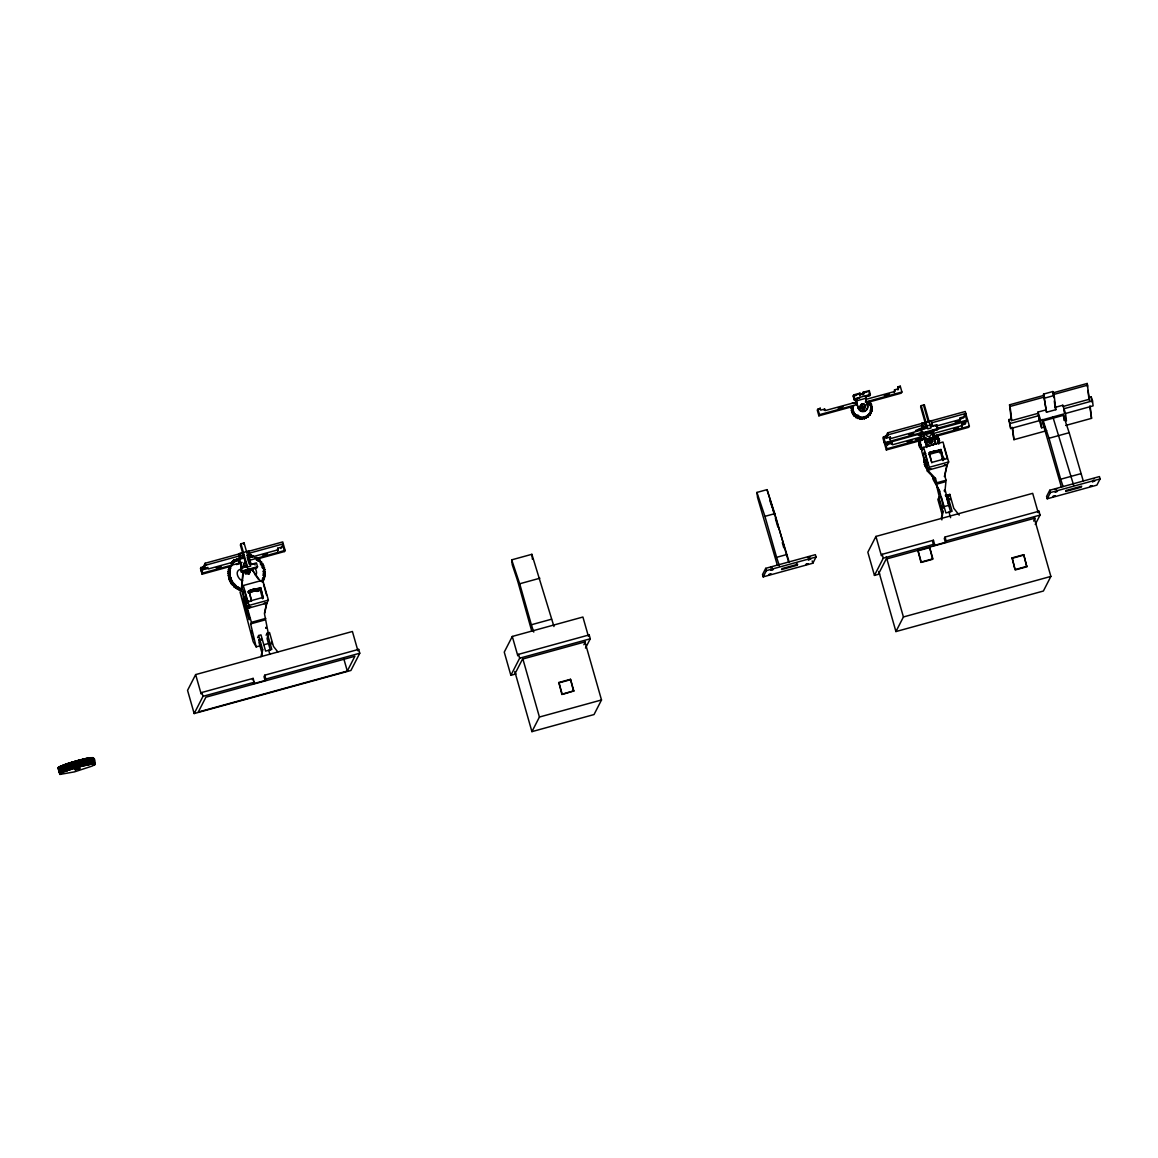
<?xml version="1.0" encoding="UTF-8"?>
<svg xmlns="http://www.w3.org/2000/svg" width="1158" height="1158" viewBox="0 0 1158 1158"><rect width="100%" height="100%" fill="white"/><g stroke="black" fill="none" stroke-linecap="round" stroke-linejoin="round"><path stroke-width="1.5" d="M251.474 555.029C251.72 557.49 253.559 555.551 254.224 556.984M258.77 591.101L257.713 591.159M945.261 481.786L935.954 484.348L936.75 482.785L935.49 478.355L927.746 470.278L947.143 464.937L944.798 475.808L946.057 480.237L945.116 489.733L948.865 505.322L943.437 506.813L939.674 491.224L931.987 475.721M871.887 406.878C869.484 403.867 873.725 411.524 868.905 413.999C870.555 413.478 866.806 417.502 865.012 416.808C865.518 418.429 863.897 418.255 863.781 416.866C862.638 416.822 862.088 420.976 862.232 418.154C861.06 415.36 859.583 421.729 859.424 416.663C857.803 420.947 858.281 415.129 856.24 417.72C856.428 415.302 856.37 414.448 854.17 416.084C857.369 411.698 850.638 416.229 853.953 412.682C852.78 411.987 852.592 411.553 852.968 410.25C851.376 409.527 853.084 403.881 852.36 407.92C851.593 408.6 851.637 413.927 853.88 411.959M857.745 418.472L858.295 416.243L854.503 416.417M229.617 572.993C229.472 569.229 229.241 566.494 232.15 564.409M265.283 573.297L263.329 574.961L265.283 573.297C262.533 571.791 266.311 567.319 262.186 567.434L262.591 566.653C263.59 565.582 262.504 563.512 261.057 563.685C262.055 563.642 258.596 557.215 256.743 560.226M871.091 409.179L870.309 410.598L871.988 408.238M922.246 450.448C921.406 448.233 919.944 447.263 919.698 445.164C918.873 444.484 920.017 438.028 920.089 441.907M933.247 436.233C939.254 434.626 939.008 441.56 938.747 444.151M866.951 417.169C865.388 416.88 863.39 420.195 863.781 416.866M83.246 765.829L81.407 759.72L83.318 759.112L84.997 765.424L81.393 766.35L79.497 760.039L67.236 763.672L68.872 770.084L67.28 770.461L65.514 764.28L67.526 763.759L68.843 768.391M242.673 588.944C240.69 591.825 238.809 588.64 237.245 588.192C237.028 586.831 234.784 589.06 235.494 586.151C231.904 588.901 236.811 582.184 233.048 584.66C231.195 586.845 235.407 580.737 231.759 582.995L231.354 583.777L231.759 582.995M238.953 590.117L239.532 587.772L237.52 589.393M93.349 758.027L95.115 764.222C92.293 766.567 97.243 760.285 93.219 757.795L92.307 758.027M95.115 764.222L93.393 764.352L94.739 763.889L92.857 757.694L91.931 757.94L93.697 764.121L94.739 763.889M260.941 645.571L256.164 646.888L253.182 641.749L240.01 591.97L249.216 619.733L249.752 618.676L241.385 589.292L242.833 573.239A4.849 4.806 27.2 0 1 242.659 571.748M241.761 588.553L243.137 572.66A4.849 4.806 27.2 0 1 242.948 571.169M256.844 591.173C257.641 586.99 255.455 592.317 255.035 588.843M258.104 590.768C259.696 588.829 256.425 592.375 257.163 589.219M937.531 452.242C937.734 449.014 935.49 454.211 935.432 450.969M240.907 590.884L241.313 588.525L240.082 589.625M230.037 571.705L229.631 572.486L228.155 571.878L228.604 570.605M263.677 574.686L265.11 575.381L263.677 576.829L264.632 576.655L263.271 575.468L263.72 574.18M863.376 417.647L862.449 419.167M260.926 656.702L262.62 649.435L258.654 635.51L260.984 634.874L265.602 651.114L271.812 649.406L267.194 633.165L269.524 632.514L273.491 646.439L277.833 651.925M261.795 656.325L262.62 649.435M941.208 518.552L942.901 511.271L938.935 497.347L941.266 496.71L945.898 512.951L952.108 511.257L947.476 495.002L949.806 494.365L953.772 508.29L959.2 515.136M941.874 519.899L942.901 511.271M244.874 599.12C242.181 603.752 245.93 594.676 243.817 598.107M244.222 597.325L244.512 599.004M924.041 460.421C925.445 457.815 923.273 460.363 924.793 460.841M924.504 459.176L924.287 460.594M228.213 571.372L230.239 569.808M860.061 416.837L859.627 418.212M237.086 589.147L237.853 586.831L235.754 588.264M229.849 570.576L228.444 569.808L228.951 568.535M264.458 613.19L266.456 603.868L268.395 600.105L262.721 580.187L243.31 585.514L242.051 587.975M256.569 559.357L256.786 558.417M257.148 559.444L257.192 557.635M870.686 411.047C869.875 412.74 872.206 411.481 871.757 410.323M863.115 417.575L862.377 418.429M255.267 557.519L255.542 558.359L256.772 557.36M228.56 569.316L230.138 569.2L230.674 567.941M263.908 576.858C264.111 578.276 262.996 579.391 262.548 580.563C263.04 579.869 263.59 578.58 263.503 577.625L264.082 576.062M235.349 587.96L236.275 585.702L234.119 586.932M860.018 417.112L861.986 419.196M230.268 568.708L228.98 567.796L230.109 567.29M858.758 417.995L859.424 416.663M868.167 403.042L869.238 401.146L868.587 403.549L870.367 402.304L869.369 404.692M936.301 436.059L936.692 435.278M258.856 558.909L257.843 561.138L258.524 559.821M934.709 450.94L934.419 452.054L933.334 451.027M930.424 452.257L929.686 452.3M247.349 606.141L246.061 605.938M245.93 606.213L246.451 605.156M926.805 468.353C926.675 467.152 925.184 464.228 925.054 466.24M250.982 554.914L250.171 556.274L249.636 555.565M869.658 412.653C868.428 414.057 871.554 414.13 871.294 412.538M927.862 439.779L927.862 439.779A2.504 2.49 27.1 0 0 929.005 442.863M57.914 767.884L59.492 767.291L58.132 767.609L59.898 773.79L61.258 773.486L59.854 774.398L57.943 767.826L59.348 767.537L57.9 768.058L59.579 768.058M251.04 564.264A4.849 4.806 27.1 0 0 250.881 563.526L248.941 556.68L249.867 554.856L248.767 550.991L239.46 553.553L238.591 560.646L208.324 568.969L207.875 567.42L203.924 568.52L203.374 566.58L200.45 568.39L202.1 574.194L231.687 566.059M201.159 571.039L205.14 563.251L243.093 552.815M203.301 569.852L205.704 565.176L205.14 563.251M202.1 574.194L202.693 573.022L201.043 567.217M230.963 563.57L231.368 562.802C232.425 563.555 234.654 560.79 233.641 559.922L233.424 562.325L233.294 560.776L240.068 558.909M240.951 543.797L247.566 567L250.664 566.146L244.063 542.943L240.951 543.797L240.357 544.955L246.495 566.508M228.98 567.796L229.53 566.537M233.192 562.802L232.787 563.584L232.28 561.5M231.875 562.281L232.584 561.109M228.444 569.808L228.85 569.027M230.92 566.913L230.818 565.77M233.598 560.356L234.003 559.575M229.733 568.404L230.138 567.623M232.396 563.106L232.787 562.339M228.155 571.878L228.56 571.097M229.53 569.186L229.921 568.404M234.061 560.805L233.12 562.195L232.193 561.891M229.284 570.329L229.675 569.548M228.502 572.689L230.037 573.63L229.646 574.397L228.097 573.456L230.008 572.211M229.154 571.14L229.559 570.358M230.138 569.2L230.543 568.419M233.67 562.47L234.075 561.702M228.112 573.963L228.502 573.181M234.003 562.108L234.408 561.326M229.038 572.298L229.443 571.516M229.762 571.082L230.167 570.301M235.002 561.109L235.407 560.327M243.455 544.101L244.063 542.943M228.633 574.773C232.295 575.671 227.706 577.48 228.633 574.773L230.037 573.63M229.038 574.281L229.429 573.514M228.3 576.047L228.691 575.265M229.501 574.325L228.227 575.54M230.08 574.122L229.646 574.397M228.604 577.61L228.994 576.829C231.571 575.526 226.476 579 230.312 578.175L230.717 577.393L228.719 578.088M229.255 576.264L229.66 575.483M229.414 577.06L230.268 575.526M229.964 576.8L230.37 576.018M229.704 578.204L230.095 577.422M229.385 580.086L231.368 579.203L229.197 579.608L230.717 577.393M242.673 568.057A4.849 4.806 27.1 0 1 241.573 566.088L239.619 559.242L240.56 557.418L239.46 553.553M229.197 579.608L230.341 578.204M229.95 578.986L230.862 577.871M230.37 580.086L230.76 579.304M231.079 583.357L232.483 581.359L230.037 581.533L231.368 579.203M230.268 581.982L230.428 580.766M230.037 581.533L231.093 580.042M230.703 580.824L231.571 579.666M231.238 581.866L232.222 580.925M232.049 581.794L231.658 582.575L231.832 581.707M248.767 550.991L249.173 553.22M231.354 583.777L232.715 582.778M247.219 566.595A4.849 4.806 27.2 0 0 246.466 566.74L247.132 565.451L240.922 567.159L241.414 572.197L256.946 567.927L257.539 566.754L256.439 562.889L250.229 564.597M242.008 567.84A4.849 4.806 27.1 0 1 241.371 566.479L241.573 566.088M232.309 583.56L233.279 582.546M232.801 584.211L233.583 582.952M242.051 567.565L242.688 568.462M232.642 585.441L233.959 584.327M233.569 585.108L234.509 584.037M233.742 586.599L234.857 584.399M241.414 572.197L240.922 567.159M250.041 556.491L250.432 555.71M234.987 586.498L235.392 585.731M248.565 560.414L249.288 559.01L250.693 563.917A4.849 4.806 27.1 0 1 250.837 564.655M235.494 586.151L235.899 585.369M243.296 571.14L247.175 570.069M245.93 566.494L243.585 566.711M235.624 587.034L236.275 585.702M251.576 555.999L251.185 556.781L251.069 555.811M251.72 556.043L252.256 556.81M252.994 555.507L252.603 556.289L253.472 555.681M236.565 587.728L236.97 586.961M237.028 587.323L237.419 586.556M237.245 588.192L237.853 586.831M238.273 588.785L238.678 588.003M238.678 588.322L239.084 587.54M239.011 589.147L239.532 587.772M195.644 674.593L187.553 690.356L194.168 713.56L350.932 670.468L359.776 653.228L358.676 649.363L264.762 675.186L264.01 676.648L265.11 680.513L253.472 683.712L254.224 682.25L253.124 678.385L201.897 692.47L201.145 693.931L195.644 674.593L352.408 631.486L357.923 650.825L358.676 649.363M239.417 590.334L240.488 588.843M240.907 589.306L241.313 588.525M240.85 589.914L241.255 589.133M251.778 568.882L255.715 567.724M256.338 559.922L256.96 558.576M254.456 564.149L252.126 564.366M257.626 559.068L257.221 559.85L258.48 558.59M241.385 591.029L241.313 590.102M258.162 579.043L252.444 570.098A4.849 4.806 27.2 0 0 251.807 568.737M259.131 560.385L258.726 561.167L260.029 560.009M242.891 592.375L244.164 589.871L247.638 602.059L246.35 604.563L242.891 592.375L245.467 591.666M260.376 560.371L259.624 560.79M260.478 561.862L260.072 562.643L261.404 561.587M260.376 564.047L261.708 561.992M260.651 564.467L261.636 563.483M243.759 598.57L244.512 597.239M244.005 598.744L244.41 597.962M261.78 564.901L261.375 565.683L262.852 563.743M261.245 564.264L262.605 563.309M261.838 565.278L262.244 564.496M243.73 600.727L244.352 599.323M260.651 587.627L263.156 597.789L260.651 587.627L249.013 590.841L251.518 600.988L247.638 602.059M262.62 565.22L262.215 566.001L263.59 565.162M244.005 600.828L244.946 600.206L244.121 599.945M244.005 602.377C245.105 600.018 244.541 604.881 246.162 604.621M244.135 602.826L244.642 601.407M244.439 602.884L246.003 602.03M263.098 566.305L262.374 567.898L264.357 567.116M262.591 566.653L263.792 565.625M245.004 602.913L245.395 602.146M262.982 567.84L263.387 567.058M244.772 604.389L246.003 602.768M245.337 602.884L246.147 601.364L248.738 600.655M244.946 604.158L245.728 602.971M244.989 604.809L245.163 603.607M245.597 603.55L246.249 602.652M263.734 568.187L263.344 568.969L264.516 567.594M245.293 604.794L246.249 603.94L245.843 604.722M264.154 570.127L263.257 571.632L264.849 572.486L263.373 573.051L263.763 572.269M264.502 569.91L264.907 569.143M263.865 571.719L264.27 570.937M264.994 569.635L263.184 571.14M246.234 606.575L247.45 605.533M263.778 572.761L263.373 573.543L264.878 574.079M263.966 572.877L264.357 572.11M263.981 573.702L264.371 572.921M264.82 571.98L265.211 571.212M264.849 572.486L265.254 571.705M256.7 589.104L256.758 590.001M263.937 574.86L264.328 574.093M263.85 575.671L264.256 574.904M277.732 548.226L277.573 550.933L277.732 548.226L281.683 547.141M262.577 578.711L262.982 577.929M256.164 646.888L250.62 623.887L251.416 622.338L247.465 608.428L248.984 605.431L243.31 585.514M256.815 590.291L257.221 589.509M262.417 579.188L262.823 578.407M264.864 574.571L265.269 573.789M251.518 600.988L249.013 590.841M256.873 590.841L257.264 590.073M194.168 713.56L202.997 696.334L201.897 692.47M256.772 591.449L257.235 590.406M262.938 579.521L263.59 577.972M262.895 579.84L262.562 582.517L262.548 580.563M264.632 576.655L265.11 575.381M257.51 591.434L258.104 590.377M264.169 578.682L264.704 577.422M263.474 580.65L264.067 579.405M262.634 598.831L260.043 589.436L248.405 592.635M280.916 548.516L283.305 543.84L282.755 541.915L246.538 551.874M282.87 545.722L283.464 544.564L285.114 550.368L284.521 551.526L256.671 559.184M268.54 634.729L264.516 613.957L266.861 603.086L247.465 608.428M257.583 637.609L258.654 635.51M266.108 635.264L267.194 633.165M252.372 679.847L253.124 678.385M265.11 680.513L265.862 679.051L264.762 675.186M347.299 671.047L354.898 656.253L205.878 697.217L198.293 712.011L347.299 671.047L343.637 658.149M512.285 636.451L517.8 655.79L518.552 654.328L589.176 634.902L588.423 636.364L582.908 617.026L512.285 636.451L504.251 652.113L510.866 675.331L516.034 673.898M510.866 675.331L519.653 658.193L518.552 654.328M514.992 673.768L522.533 659.076L585.398 641.793L583.893 644.731M584.862 641.518L601.509 699.968L594.025 714.558L531.927 731.639L539.425 717.034L522.765 658.584M561.934 694.583L558.865 682.496L570.518 679.283L573.818 690.892L563.584 694.12M585.485 648.118L590.276 638.782L589.176 634.902M573.572 691.384L570.518 679.283M856.746 402.014L825.118 410.598L824.67 409.064L820.718 410.149L820.168 408.209L817.244 410.019L818.894 415.823L853.707 406.255M819.56 409.382L820.168 408.209M818.894 415.823L819.488 414.651L817.837 408.846M824.076 410.221L824.67 409.064M862.898 395.023L863.057 392.301L869.267 390.593L870.367 394.473L869.774 395.631L866.662 396.485L865.735 398.309L867.487 405.546A4.849 4.806 27.1 0 1 864.143 411.466A4.849 4.806 27.1 0 1 858.165 408.108L856.413 400.871L857.354 399.047L854.242 399.901L853.142 396.036L853.75 394.864L859.96 393.155L859.801 395.877M765.713 568.332L762.514 574.556L763.18 576.872L812.844 563.222L816.043 556.998L815.377 554.668L765.713 568.332L766.379 570.648L763.18 576.872M854.879 395.269L858.758 394.198M852.085 403.302L855.038 402.738M856.095 395.471L853.142 396.036M854.242 399.901L853.75 394.864M851.217 408.238L851.622 407.457M851.202 408.716L851.897 407.341M856.124 398.844L859.96 397.874M851.463 408.846L851.868 408.065M852.158 407.08L852.563 406.299M852.027 407.963L852.867 406.444M852.36 407.92L853.128 406.501M859.96 393.155L859.352 394.328L862.464 393.474M851.318 410.381L851.955 409.44M851.984 409.049L852.389 408.282M852.635 407.934L853.041 407.167M851.391 410.844L851.796 410.077M852.317 409.136L852.722 408.354M851.68 410.931L852.997 408.354M852.375 409.831L853.041 409.02M852.245 411.018L852.635 410.25M851.854 412.465L852.462 411.466M852.577 411.032L853.243 410.193M852.027 412.914L852.433 412.132M852.491 411.886L852.881 411.104M852.331 412.928L852.737 412.147M852.766 411.712L853.432 410.844M852.896 412.899L853.287 412.118M853.229 412.841L853.62 412.06M863.405 392.924L867.284 391.853M852.824 414.39L854.184 412.538M853.084 414.796L853.779 413.971M853.388 414.752L854.329 413.826M853.924 414.607L854.633 413.696M854.228 414.477L854.85 413.536M854.17 416.084L855.284 414.057M864.664 396.499L868.486 395.529M854.792 416.315L855.183 415.534M855.284 416.069L855.69 415.288M855.559 415.867L856.153 414.897M868.674 391.766L869.267 390.593M855.863 417.169L856.674 415.302M855.834 417.459L856.225 416.677M856.24 417.72L856.891 416.779M856.92 417.213L857.325 416.431M857.152 416.967L857.687 415.954M857.731 417.604L858.295 416.243M857.716 418.168L858.121 417.387M858.194 418.631L859.323 416.923M859.829 419.051L860.133 417.995M860.293 419.124L861.219 417.285M864.143 411.466L864.346 411.076A4.849 4.806 27.1 0 0 867.675 405.155M868.587 403.549L870.367 402.304M861.538 418.096L861.928 417.314M869.122 403.274L869.528 402.492M861.624 418.414L862.015 417.647M869.672 403.129L870.063 402.347M861.841 418.935L862.232 418.154M869.267 404.547L870.628 402.695M862.753 418.024L863.115 416.967M869.832 405.039C873.002 401.956 869.151 408.716 871.598 404.634M863.448 417.908L863.854 417.126M870.555 404.185L871.192 405.401M863.593 418.212L863.998 417.43M870.715 404.953L871.12 404.171M863.911 418.675L864.317 417.893M864.621 417.589L864.939 416.547M871.019 404.967L871.424 404.185M864.114 418.892L864.519 418.125M864.65 417.922L865.562 416.301M870.99 405.618L871.395 404.851M864.577 418.776L865.026 417.705M865.287 417.329L865.677 416.547M870.469 406.849L870.874 406.067M870.816 406.849L871.207 406.067M865.489 417.589L865.895 416.808M871.366 406.936L871.757 406.169M865.895 417.98L866.3 417.198M867.183 415.389L867.964 417.025L868.283 414.839M871.656 407.023L872.061 406.241M866.141 418.154L866.531 417.387M866.951 416.388L867.342 415.606M870.411 409.932L870.816 409.15M867.212 416.605L867.603 415.823M868.066 415.071L868.558 414.159M871.742 407.486L872.133 406.704M870.584 410.656L871.424 409.136M867.689 416.894L868.775 414.332M868.167 414.926L869.079 414.492M869.904 412.784L869.788 415.157L868.674 415.273M870.034 412.48L870.44 411.712M870.888 410.786L871.294 410.019M871.554 409.744L872.249 408.383M867.964 417.025L868.645 415.65M869.354 414.419L871.019 411.076M871.829 409.642L872.235 408.861M869.209 415.461L869.6 414.68M869.499 415.519L870.049 414.101M870.382 413.739L871.105 412.306M871.178 411.799L871.988 410.511M869.788 415.157L870.194 414.376M871.482 411.756L871.873 410.974M870.686 413.739L871.091 412.957M797.124 565.292L797.63 564.308L782.099 568.578L781.607 569.562L797.124 565.292L796.458 562.962M868.239 402.246L901.315 393.155L901.908 391.997L900.258 386.193L897.928 386.83L898.478 388.77L894.526 389.855L894.367 392.562M897.928 386.83L897.884 389.928L898.478 388.77M899.665 387.365L900.258 386.193M890.372 437.015L890.212 439.722L890.372 437.015L886.406 438.1L885.856 436.161L883.525 436.798L882.932 437.97L884.582 443.775L922.448 433.193M963.398 418.096L965.801 413.435L965.251 411.495L887.636 432.831L883.641 440.619L884.191 442.559M886.594 437.883L888.186 434.771L887.636 432.831M884.582 443.775L885.19 442.602L883.525 436.798M922.897 439.91L886.348 449.955L884.698 444.165L885.291 442.993L887.621 442.356L887.578 445.454M886.348 449.955L886.941 448.797L885.291 442.993M891.53 444.368L892.138 443.196L888.172 444.281M921.232 405.633L927.847 428.851L930.96 427.997L924.345 404.779L921.232 405.633L920.639 406.805L926.776 428.359M924.345 404.779L923.751 405.951L928.47 422.525M915.775 430.356C914.661 433.57 918.873 426.824 922.55 428.489M925.054 422.279L921.797 423.423L921.797 428.822M917.252 434.626L922.839 432.412M927.413 427.302L921.203 429.01L921.71 434.047L937.227 429.777L937.821 428.605L936.721 424.74L930.511 426.448M918.728 435.408L919.669 433.584L921.131 438.723M922.115 428.822L923.042 426.998L921.942 423.133M921.348 438.404L920.422 435.133L921.146 433.729M922.463 431.138L921.739 432.556L885.19 442.602M921.71 434.047L921.203 429.01M919.148 440.909L919.539 440.141M918.656 442.848L920.494 441.299M923.577 432.976L927.413 432.006M919.611 441.227L920.017 440.445M918.931 442.993L920.32 440.576M919.828 442.066L920.596 440.648M918.772 444.527L920.494 443.167L919.351 441.488M919.452 443.196L919.843 442.414M886.941 448.797L923.505 438.737L923.563 435.017M918.844 444.99L919.423 443.572M919.77 443.268L920.176 442.486M924.808 433.193L923.867 435.017L933.189 432.455L934.115 430.631M931.104 420.861L928.151 421.425M919.148 445.077L920.451 442.501M919.828 443.977L920.219 443.196M924.504 437.435A4.849 4.806 27.1 0 1 923.867 436.059L924.055 435.669A4.849 4.806 27.1 0 0 930.033 439.027L929.845 439.418M920.089 443.934L920.494 443.167M919.698 445.164L920.697 444.339L920.48 445.758M919.307 446.612L920.885 444.976M920.031 445.164L920.436 444.397M919.481 447.046L919.915 445.613M919.944 446.033L920.711 444.469M923.505 438.737L924.229 437.333L926.95 446.887M920.234 445.859L920.624 445.077M919.785 447.06L921.334 446.091L921.247 447.466M920.349 447.046L920.755 446.264M920.682 446.974L921.334 446.091M931.423 426.26L932.364 424.436L931.249 420.571M920.277 448.537L921.638 446.684M920.769 447.842L921.406 446.829M920.538 448.928C923.215 445.569 921.319 450.795 923.418 449.232M875.926 536.429L881.426 555.768L882.179 554.32L933.406 540.236L932.653 541.698L933.753 545.563L945.391 542.364L944.291 538.484L945.044 537.037L1038.958 511.214L1038.205 512.676L1032.69 493.337L875.926 536.429L867.834 552.207L874.449 575.41L879.675 573.977M920.842 448.884L921.232 448.103M921.377 448.754L921.782 447.972M921.696 448.609L922.318 447.683M921.623 450.23L922.55 448.378M923.085 432.238L926.646 447.466M934.202 425.623L931.018 426.173M944.798 475.808L944.407 476.575L946.752 465.719L948.677 461.955L943.003 442.023L923.606 447.364L921.667 451.128L927.341 471.045L935.085 479.137M932.118 430.631L967.002 421.107M936.721 424.74L937.227 429.777M926.646 466.399L923.172 454.226L924.446 451.721L927.92 463.909L926.458 466.471M936.055 437.695L936.677 436.754M923.968 462.1C925.43 460.508 923.925 465.169 925.879 464.647M936.272 437.536L936.981 436.624M924.012 462.563L924.374 461.318M936.576 437.406L937.517 436.494M924.287 462.679L925.835 462.071L924.981 463.707M937.879 439.62C939.239 440.547 936.808 439.143 937.126 437.912M937.126 437.261L937.821 436.45M936.721 438.694L937.589 437.536M924.837 462.824L925.228 462.056M936.952 438.549L938.081 436.841M924.301 464.228L925.951 462.722L925.546 463.504M925.17 462.867L925.56 462.085M937.039 439.287L937.69 438.404M924.431 464.676L924.924 463.243M937.618 439.114L938.009 438.332M924.721 464.734L925.676 463.982L925.285 464.763M925.285 463.562L925.691 462.795M938.168 439.085L938.573 438.303M937.734 440.301L938.139 439.519M938.023 440.127L938.414 439.345M938.472 439.114L938.877 438.332M925.618 464.734L926.429 463.214L927.095 465.53L925.271 466.66M937.937 440.981L938.327 440.214M938.443 439.765L939.051 438.766M938.27 440.995L938.66 440.214M938.921 442.182L937.908 442.877L938.27 441.43M925.575 466.645L925.98 465.863M937.864 442.211L938.545 441.401M937.908 442.877L939.225 440.301M926.125 466.558L926.53 465.791M938.183 442.892L939.587 440.851M938.95 441.806L939.514 440.387M926.212 468.064L927.037 466.529L926.516 468.425M939.037 443.167L939.442 442.385M939.312 443.297L939.703 442.53M936.084 452.416L936.981 450.94M937.502 451.359L937.097 452.141L937.444 451.07M927.341 471.045L929.281 467.282L923.606 447.364M931.799 462.838L929.295 452.677L940.947 449.478L943.452 459.639L947.331 458.568L943.857 446.38M874.449 575.41L883.279 558.185L882.179 554.32M938.284 450.737L938.689 449.955M943.452 459.639L940.947 449.478M939.514 452.85L940.325 451.273L928.629 454.602M878.575 573.861L886.16 559.068L1035.18 518.089L1033.66 521.057M955.017 421.903L960.054 420.513L960.214 417.806L964.18 416.721M963.63 414.781L965.96 414.144L965.352 415.317L966.597 419.659M961.98 423.987L961.82 426.709L961.98 423.987L965.946 422.902L965.396 420.976L967.712 420.325L969.376 426.13L968.768 427.302L935.693 436.392M935.49 478.355L934.549 480.194L932.914 477.357M964.788 422.134L965.396 420.976M938.935 497.347L937.864 499.445L941.83 513.37M920.986 562.499L917.932 550.412L921.232 562.006L932.885 558.807L929.57 547.213L932.624 559.3L922.651 562.05M946.39 497.1L947.476 495.002M948.72 496.464L949.806 494.365M933.753 545.563L934.506 544.101L933.406 540.236M1034.224 517.973L1050.871 576.423L1043.387 591.029L895.93 631.559L903.414 616.968L886.275 556.795M945.391 542.364L946.144 540.902L945.044 537.037M1014.697 568.317L1012.121 557.881L1023.759 554.682L1026.813 566.769L1023.759 554.682M1049.77 490.239L1046.571 496.464L1047.237 498.78L1096.901 485.13L1100.1 478.905L1099.434 476.575L1049.77 490.239L1050.422 492.555L1047.237 498.78M1035.238 524.473L1040.058 515.078L1038.958 511.214M1012.121 557.881L1015.175 569.968L1025.148 567.232M861.118 417.604L860.698 418.342M69.075 763.064L70.956 769.39L81.407 766.292L79.497 760.039M254.557 588.829L254.138 590.204L253.052 589.176M263.199 581.302L261.998 581.591M232.324 585.051L233.207 583.429M242.659 580.505C239.431 581.215 232.44 569.823 242.109 569.027M234.133 585.702L234.104 584.819M83.318 759.112L84.867 765.525L86.459 765.163L85.084 758.707L86.459 765.163M868.949 401.797L869.224 402.622M853.707 412.914L853.489 414.014M869.73 404.171L869.962 403.085M261.187 562.802L261.057 563.685M248.434 592.447L248.507 590.956M255.107 567.956C256.164 570.054 257.655 573.832 255.397 575.526M771.025 570.04L773.341 569.403L771.025 570.069M807.604 557.476L809.934 556.81M809.891 556.882L807.792 557.505M1093.948 478.775L1093.268 478.833M1092.255 485.738L1089.967 486.346L1092.255 485.709M58.132 767.609L61.171 766.249L60.129 766.437L62.141 772.704C66.542 773.906 57.726 766.451 62.937 765.467C61.085 769.896 68.25 776.121 64.978 766.379M59.898 773.79L61.62 773.182L60.332 773.457C57.176 771.286 60.694 765.438 58.58 767.276M250.75 607.168L249.882 607.472M263.981 603.506L265.689 603.043L264.067 603.535M86.734 758.374C88.587 774.34 89.658 755.986 85.084 758.707M93.364 760.082L94.681 764.729L92.104 766.089L74.488 771.865L59.926 774.427M237.303 558.822L236.42 558.721M60.332 773.457L62.185 772.835L60.998 773.066L59.434 766.77M853.562 413.464L853.475 412.726M869.89 403.635L870.223 404.258M870.961 405.213L870.599 406.111M243.687 600.249L244.801 599.815M60.998 773.066L62.141 772.704M88.848 763.079C84.534 752.425 93.957 760.849 90.758 764.41C97.576 762.847 84.65 751.31 90.035 762.905M60.129 766.437L62.127 765.814L61.2 765.945M79.627 760.169L81.451 759.547M88.717 758.258L89.571 757.882M62.966 772.125L64.168 771.778M93.697 764.121C90.15 759.257 89.875 757.071 90.729 757.737M92.495 763.918C90.237 764.598 97.793 764.931 92.278 757.636L90.556 758.085L91.699 757.65M62.474 765.424L64.182 764.975M83.101 759.33L84.679 758.808M246.9 572.718L249.144 571.835M929.382 442.298L931.625 441.415M228.097 573.456L229.009 573.109M66.295 771.025L63.922 764.859L65.514 764.28M65.688 771.04L67.729 770.49L65.919 764.135M86.864 765.091L88.5 764.57M91.714 757.911L92.278 757.636M93.48 764.106L94.203 763.831M86.184 758.678C90.092 756.594 91.772 766.451 87.95 764.873M87.53 758.447L88.384 758.215M70.956 769.39L69.118 769.925M90.136 764.396L91.337 764.077M94.956 764.483L93.436 764.931L94.681 764.729M771.807 567.434L770.403 567.681L771.72 567.217M1055.285 489.269L1056.733 488.966M249.983 607.27L249.129 607.574L250.779 607.11M205.704 565.176L243.643 554.754M248.811 553.336L283.305 543.84M240.56 557.418L243.658 556.564M246.77 555.71L249.867 554.856M239.619 559.242L244.28 557.953M233.091 561.167L239.865 559.3M204.648 569.316L207.282 568.592M247.899 558.098L278.166 549.775M216.126 567.825L221.178 566.45M262.432 555.102L267.484 553.712M202.693 573.022L242.08 562.368M248.984 560.458L285.114 550.368M236.493 564.568L239.952 563.613M860.756 394.198L863.854 393.344M860.394 394.704L863.492 393.85L863.057 392.301M854.85 398.728L870.367 394.473M856.413 400.871L865.735 398.309M242.022 571.024L257.539 566.754M866.372 399.264L894.96 391.404L894.526 389.855M837.972 408.079L843.01 406.69M884.278 395.341L889.315 393.952M819.488 414.651L857.152 404.46M901.908 391.997L865.359 402.043L866.083 400.639L867.487 405.546M252.154 590.291L251.098 589.625M248.029 591.637L260.405 588.119M248.348 592.751L259.985 589.552M251.764 600.51L263.416 597.296M248.984 605.431L268.395 600.105M888.186 434.771L926.125 424.335M931.307 422.916L965.801 413.435M923.042 426.998L932.364 424.436M1043.546 394.096L1052.854 391.534L1054.185 395.5L1055.821 409.686L1046.514 412.248L1043.546 394.096L1046.514 412.248M915.587 430.747L920.668 429.343M1011.368 420.542L1009.544 404.808L1044.038 395.327M1052.665 392.953L1087.159 383.472L1089.519 400.856M922.579 428.923L926.458 427.852M931.119 426.578L933.695 425.854M923.621 429.053L926.212 428.344M959.62 418.979L962.255 418.241M890.806 438.549L921.189 430.125M935.432 426.289L960.662 419.355L960.214 417.806M1011.716 420.441L1010.094 406.458L1044.588 396.977M1053.215 394.603L1087.709 385.122M908.712 434.641L913.749 433.251M1044.863 398.062L1054.185 395.5M938.009 428.084L967.61 419.949L965.96 414.144M922.304 432.875L937.821 428.605M884.698 444.165L887.028 443.514M920.422 435.133L925.068 433.845M961.386 425.16L965.338 424.074M922.839 436.421L892.572 444.744L892.138 443.196M932.161 433.859L962.428 425.536M907.105 441.748L912.157 440.358M915.515 439.447L920.567 438.057M953.41 429.025L958.462 427.635M251.416 622.338L265.775 618.386M969.376 426.13L932.812 436.175L933.536 434.771L936.257 444.325M250.62 623.887L264.979 619.935M919.423 440.026L926.328 438.129M919.018 440.807L922.477 439.866M1038.118 413.319L1039.464 420.615L1010.673 428.532L1008.777 419.587L1011.093 418.95L1011.658 420.6L1038.118 413.319L1037.973 412.074L1045.732 409.946M1044.907 426.882L1041.592 427.794L1040.738 420.325L1093.094 405.865L1092.515 400.885L1091.198 396.933L1088.867 397.57L1089.417 399.221L1062.957 406.501L1062.812 405.242L1055.054 407.384L1055.821 409.686M517.568 580.665L512.27 564.829L511.691 559.85L531.869 554.306L553.973 626.536M777.409 565.394L757.52 497.404L756.941 492.425L767.03 489.646L789.119 561.891M1010.673 428.532L1010.094 423.553L1038.885 415.635M1092.515 400.885L1063.724 408.803L1064.101 412.132M923.172 454.226L925.749 453.516M929.049 453.169L940.687 449.97M264.14 644.702L268.931 643.385M941.946 458.944L944.537 458.235M1012.164 427.534L1013.93 439.678L1046.702 430.66M1065.678 425.449L1091.545 418.342L1090.127 406.096M932.06 462.346L943.698 459.147M929.281 467.282L948.677 461.955M511.691 559.85L519.696 583.777L539.874 578.218M756.941 492.425L764.946 516.352L775.035 513.573M1042.707 419.457L1049.003 438.26L1069.181 432.701L1083.28 481.019M936.75 482.785L946.057 480.237M202.997 696.334L254.224 682.25M265.862 679.051L359.776 653.228M519.696 583.777L531.363 624.755L551.541 619.212M764.946 516.352L776.613 557.331L786.702 554.552M1049.003 438.26L1060.67 479.238L1080.848 473.68M766.379 570.648L816.043 556.998M1050.422 492.555L1100.1 478.905M519.653 658.193L590.276 638.782M883.279 558.185L934.506 544.101M946.144 540.902L1040.058 515.078M917.686 550.904L929.324 547.691M558.619 682.974L570.257 679.775M1011.875 558.373L1023.513 555.174M573.818 690.892L562.18 694.091L558.865 682.496M1015.421 569.49L1027.074 566.291M539.425 717.034L601.509 699.968M903.414 616.968L1050.871 576.423M94.073 764.222L95.043 764.019L94.073 764.222L92.177 757.983L92.857 757.694M930.279 469.106C932.639 468.672 927.833 469.743 930.163 469.323M249.607 590.826L250.302 589.798L250.533 591.058L249.563 590.898M230.659 581.2L231.629 581.099M920.089 444.382L919.163 443.746M929.396 452.402L930.221 453.212L930.641 452.329M933.348 450.954L934.405 450.998M854.908 415.635L854.459 414.318M253.009 589.06L254.123 589.596L254.094 588.611M930.337 438.216A2.504 2.49 27.1 0 1 931.944 438.925L932.61 441.386A2.504 2.49 27.1 0 1 931.162 442.993M252.444 570.098L260.463 581.244M932.972 479.195L939.674 491.224M72.665 768.767L71 762.456M945.493 494.958L945.898 496.131M950.11 498.201L950.443 499.141M943.191 506.118L943.654 507.769M944.378 490.095L944.783 491.513M944.639 491.658L944.378 490.818M1091.545 418.342L1089.779 406.197M1062.812 405.242L1065.563 413.493L1066.431 420.976L1064.781 416.026M1063.464 415.621L1069.181 432.701M1052.796 416.677L1073.654 485.26M1042.634 422.496L1061.466 487.301M1037.973 412.074L1040.738 420.325M1039.464 420.615L1038.697 418.299L1041.592 427.794M1009.544 404.808L1010.094 406.458M1008.777 419.587L1010.094 423.553M775.02 514.384L767.03 489.646M769.65 499.938L772.386 508.116M943.466 507.754L943.22 506.886M271.522 642.14L271.956 644.007L271.551 642.994M1060.67 479.238L1063.073 486.563M776.613 557.331L779.493 566.132M531.363 624.755L533.766 632.08M940.383 497.318L940.021 496.391L940.195 497.506M266.21 628.244L265.862 627.332L265.964 628.128M948.112 499.778C946.969 496.724 949.14 503.137 947.968 500.068M261.621 639.636L261.245 638.623L261.708 639.94M259.291 640.273C258.104 637.103 260.347 643.718 259.146 640.577M940.325 451.273L942.916 460.681M933.189 432.455L935.143 439.302A4.849 4.806 27.1 0 1 931.799 445.222A4.849 4.806 27.1 0 1 925.821 441.849M946.853 498.736L950.559 511.72M948.995 512.097L950.588 517.669M929.512 454.776L931.35 461.231M922.926 432.788L923.867 436.059M869.036 393.054L869.774 395.631M863.665 392.432L864.056 393.821M855.661 399.322L856.051 404.605L856.775 403.187L858.165 408.108M878.792 571.401L895.93 631.559M812.192 560.906L812.844 563.222M775.513 516.092L788.714 562.412M772.936 509.752L774.413 514.934M775.397 518.393L777.858 527.049M782.301 542.61L783.778 547.806M517.568 580.665L531.768 631.197M514.789 671.466L531.927 731.639M283.276 547.184L284.521 551.526M263.575 584.544L266.615 595.198M254.717 563.656L255.107 565.046M248.188 555.131L248.623 556.68M247.233 557.374L249.129 564.004M267.035 638.507L270.277 649.884M246.176 566.001L246.567 567.406M268.714 650.26L269.901 654.429M241.371 566.479L239.981 561.558L239.257 562.976L238.591 560.646M258.9 642.241L261.549 651.534M246.147 601.364L246.35 604.563L245.699 602.232M91.482 757.665L93.103 764.092M91.033 757.911L92.799 764.106M90.469 757.766L92.307 764.135M90.15 757.983L91.482 762.615M89.962 758.128L91.279 762.76M89.557 758.041L91.308 764.237M89.267 757.925L91.033 764.121M89.094 758.114L90.31 762.861M87.892 758.157L89.658 764.352M87.849 758.302L89.166 763.035M87.038 758.447L88.804 764.627M86.546 758.62L88.312 764.801L86.358 758.447M85.547 758.736L87.313 764.917M84.91 758.866L86.662 765.047M83.941 759.069L85.692 765.264M83.535 759.228L85.287 765.424M82.884 759.214L84.635 765.395M82.204 759.474L83.969 765.655M81.856 759.619L83.622 765.814M80.988 759.662L82.754 765.858M80.394 759.909L82.16 766.104M80.105 760.053L81.871 766.234M79.034 760.169L80.785 766.35M78.527 760.386L80.293 766.582M78.295 760.516L80.047 766.697M79.569 766.828L77.803 760.647L79.511 766.784M77.499 760.56L79.265 766.755M77.021 760.705L78.787 766.885M76.616 760.907L78.382 767.088M76.442 761.009L78.208 767.204M75.95 761.153L77.716 767.334M75.82 761.124L77.586 767.305M75.487 761.124L77.239 767.32M74.995 761.269L76.761 767.45M74.691 761.443L76.341 767.725M74.098 761.675L75.863 767.87M73.909 761.675L75.661 767.87M73.461 761.703L75.227 767.899M72.983 761.848L74.749 768.043M72.78 762.007L74.503 768.275M72.259 762.225L74.025 768.42M71.999 762.239L73.765 768.434M71.463 762.311L73.229 768.492M70.464 762.789L72.23 768.97M70.146 762.818L71.912 769.013M69.538 762.919L71.289 769.1M68.742 763.339L70.508 769.534M68.365 763.397L70.131 769.592M67.671 763.527L69.437 769.723M67.106 763.904L68.872 770.084M66.686 763.976L68.452 770.157M65.745 764.309L67.338 770.635M65.109 764.541L66.874 770.721M64.283 764.714L66.006 771.054M64.631 766.509L65.948 771.156M63.676 765.076L65.441 771.271M62.807 765.279L64.573 771.474M61.721 765.887L63.053 770.519M61.49 765.814L63.256 772.01M61.302 766.075L63.053 772.256M60.954 766.364L61.837 769.462M60.737 766.335L62.054 770.982M60.361 766.321L62.127 772.502M59.926 766.755L61.692 772.936M59.651 766.914L61.417 773.095M59.145 767.247L60.911 773.443M58.942 767.436L60.708 773.616M58.711 767.175L60.534 773.949M58.218 767.537L59.984 773.718M945.724 496.319L945.493 495.436M950.602 499.735L950.139 498.823M936.692 486.085L939.616 498.201M1091.198 396.933L1091.762 401.913M1087.159 383.472L1087.565 386.975M1087.97 390.463L1088.766 397.455M1064.043 420.383L1063.449 415.317L1043.126 420.919L1043.705 425.97M1053.925 397.672L1052.854 391.534M1054.301 400.914L1055.054 407.384M1012.526 427.432L1013.93 439.678M531.869 554.306L532.434 559.285M251.879 569.982A4.849 4.806 27.2 0 1 252.154 570.691M247.103 569.229A2.504 2.49 27.1 0 1 248.782 573.789M246.22 573.876A2.504 2.49 27.1 0 1 245.279 570.387M247.711 570.286A4.849 4.806 27.2 0 1 248.405 570.605M244.801 572.313A2.504 2.49 27.1 0 1 248.391 573.89M244.917 572.718A2.504 2.49 27.1 0 1 247.711 573.673M249.115 569.056A2.504 2.49 27.1 0 1 249.896 572.356A2.504 2.49 27.1 0 1 246.654 573.355A2.504 2.49 27.1 0 1 245.38 570.199M244.743 571.705A2.504 2.49 27.1 0 1 248.984 573.76M244.743 571.43A2.504 2.49 27.1 0 1 246.278 570.301M246.929 570.228A2.504 2.49 27.1 0 1 249.042 574.006M245.366 566.884A2.504 2.49 27.1 0 1 246.278 562.05M244.381 566.841A2.504 2.49 27.1 0 1 243.802 566.161M243.6 565.77A2.504 2.49 27.1 0 1 246.089 562.441M248.261 569.186A4.849 4.806 27.1 0 1 247.551 569.447L247.349 569.837A4.849 4.806 27.1 0 0 248.724 569.215M247.276 572.732A4.849 4.806 27.1 0 1 245.308 573.818M864.461 408.383A2.504 2.49 27.1 0 1 860.351 407.254A2.504 2.49 27.1 0 1 863.173 404.113A2.504 2.49 27.1 0 1 864.765 408.05M864.346 411.076A4.849 4.806 27.1 0 1 858.367 407.717M859.945 408.166A2.504 2.49 27.1 0 1 862.971 409.498M858.918 415.708A4.849 4.806 27.1 0 1 857.586 414.969M862.884 410.453A2.504 2.49 27.1 0 1 861.132 410.511M859.772 409.396A2.504 2.49 27.1 0 1 859.424 408.123M859.786 406.849A2.504 2.49 27.1 0 1 863.13 405.98A2.504 2.49 27.1 0 1 864.172 409.266M859.656 407.269A2.504 2.49 27.1 0 1 864.013 409.194M935.027 441.936A4.849 4.806 27.1 0 1 932.972 444.99M930.106 445.772A4.849 4.806 27.1 0 1 925.618 442.24A4.849 4.806 28.2 0 1 925.734 439.273M933.826 437.71A4.849 4.806 27.1 0 1 934.94 439.678M935.085 440.431A4.849 4.806 27.1 0 1 935.114 441.184M928.296 442.197A2.504 2.49 27.1 0 1 929.903 442.906M930.381 432.339A2.504 2.49 27.1 0 1 929.396 436.494A2.504 2.49 27.1 0 1 926.183 433.642M930.033 439.027A4.849 4.806 27.1 0 0 933.377 433.106L933.174 433.497A4.849 4.806 27.1 0 1 933.261 435.741M932.74 437.159A4.849 4.806 27.1 0 1 926.849 439.287M929.773 442.313A4.849 4.806 27.1 0 1 929.165 442.776M926.921 441.82A2.504 2.49 27.1 0 1 929.961 439.881A2.504 2.49 27.1 0 1 931.785 442.993M927.109 441.415A2.504 2.49 27.1 0 1 931.481 442.892M925.329 442.834A4.849 4.806 27.2 0 1 925.749 439.171M933.999 438.896A4.849 4.806 27.2 0 1 934.376 439.562M927.442 441.69A2.504 2.49 27.1 0 1 928.354 439.316M929.15 438.896A2.504 2.49 27.1 0 1 931.915 442.776M928.137 441.632A2.504 2.49 27.1 0 1 930.714 443.051M251.474 631.298L252.126 633.614L251.547 631.327M252.719 636.495L253.37 638.811L252.791 636.524M938.747 491.224L939.399 493.54L938.762 491.195M260.434 644.673L261.086 647.004L260.463 644.688M267.426 636.914L268.077 639.23L267.455 636.914M268.96 642.328L269.626 644.659L269.047 642.415M939.167 501.11L939.833 503.426L939.254 501.197M940.716 506.524L941.367 508.84L940.745 506.524M949.256 504.179L949.907 506.495L949.285 504.179M1066.156 490.485L1065.664 491.47L1081.181 487.2L1081.673 486.215L1066.156 490.485M768.666 574.672L770.953 574.079L768.666 574.672M808.313 559.763L810.6 559.155L808.313 559.763M805.91 564.438L808.197 563.83L805.91 564.438M1055.112 491.904L1057.399 491.31L1055.112 491.904M1052.723 496.579L1055.01 495.986L1052.723 496.579M1092.37 481.67L1094.657 481.062L1092.37 481.67M75.096 769.737L79.786 768.521L75.096 769.737M944.306 465.313L945.956 464.865L944.306 465.313M860.655 407.138A2.504 2.49 27.1 0 0 864.954 407.659A2.504 2.49 27.1 0 0 863.231 403.693A2.504 2.49 27.1 0 0 860.655 407.138M928.108 441.285A2.504 2.49 27.1 0 0 932.422 441.791A2.504 2.49 27.1 0 0 930.685 437.84A2.504 2.49 27.1 0 0 928.108 441.285"/></g></svg>
